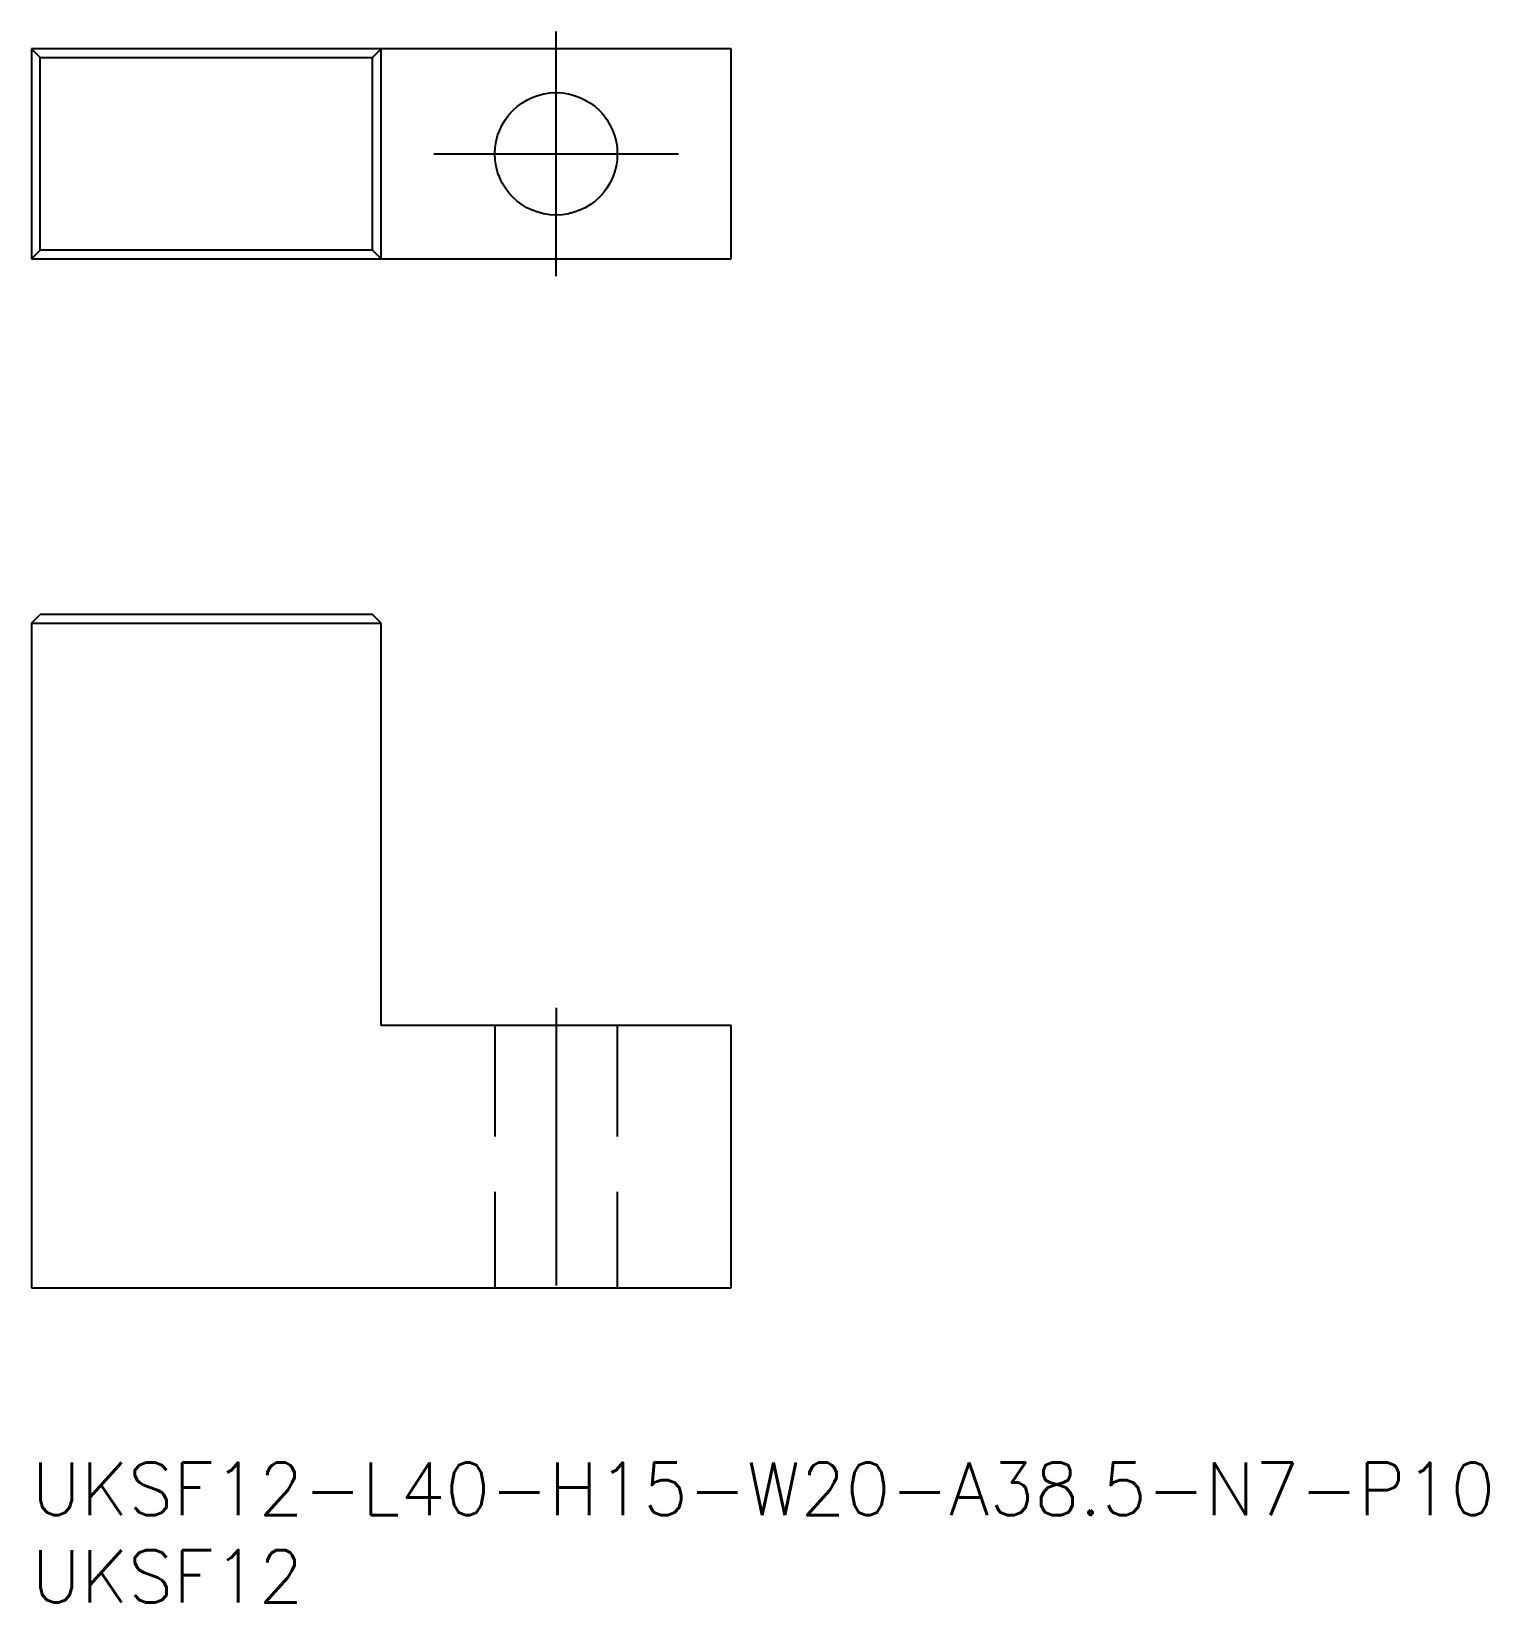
# Model space of a CAD drawing. Extents: x 0 to 83.3, y -8 to 81.8.
import ezdxf

# ---------------------------------------------------------------- set-up
doc = ezdxf.new("R2010")
doc.units = 0
doc.header["$LTSCALE"] = 0.5
doc.linetypes.add('CENTER', pattern=[50.8, 31.75, -6.35, 6.35, -6.35])
doc.linetypes.add('DASHED', pattern=[19.05, 12.7, -6.35])
for name, color, linetype in [('MSM_CENTER', 1, 'CENTER'), ('MSM_CONTINUOUS', 7, 'CONTINUOUS'), ('MSM_DASHED', 4, 'DASHED'), ('MSM_PART_NUMBER', 7, 'CONTINUOUS')]:
    doc.layers.add(name, color=color, linetype=linetype)
doc.styles.get("Standard").update_dxf_attribs({"font": 'txt.shx', "height": 3, "bigfont": 'bigfont.shx'})

msp = doc.modelspace()

# ---------------------------------------------------------------- linework, layer by layer
at = {"layer": 'MSM_CENTER'}
for p, q in [((30, 67.831), (30, 81.831)), ((23, 74.831), (37, 74.831)), ((30, 26), (30, 9))]:
    msp.add_line(p, q, dxfattribs=at)
at = {"layer": 'MSM_CONTINUOUS'}
for p, q in [((40, 80.831), (0, 80.831)), ((0, 80.831), (0, 68.831)), ((0.5, 80.331), (0, 80.831)), ((0.5, 80.331), (19.5, 80.331)), ((0.5, 69.331), (0.5, 80.331)), ((20, 80.831), (19.5, 80.331)), ((19.5, 69.331), (19.5, 80.331)), ((20, 68.831), (20, 80.831)), ((40, 68.831), (40, 80.831)), ((0, 68.831), (0.5, 69.331)), ((19.5, 69.331), (0.5, 69.331)), ((20, 68.831), (19.5, 69.331)), ((0, 68.831), (40, 68.831)), ((0, 48), (0.5, 48.5)), ((0, 48), (0, 10)), ((0, 48), (20, 48)), ((19.5, 48.5), (0.5, 48.5)), ((20, 48), (19.5, 48.5)), ((20, 25), (20, 48)), ((40, 25), (20, 25)), ((40, 10), (40, 25)), ((0, 10), (40, 10))]:
    msp.add_line(p, q, dxfattribs=at)
msp.add_circle((30, 74.831), 3.5, dxfattribs=at)
at = {"layer": 'MSM_DASHED'}
for p, q in [((26.5, 25), (26.5, 10)), ((33.5, 25), (33.5, 10))]:
    msp.add_line(p, q, dxfattribs=at)

# ---------------------------------------------------------------- texts
at = {"layer": 'MSM_PART_NUMBER'}
for s, p in [('UKSF12-L40-H15-W20-A38.5-N7-P10', (0, -3)), ('UKSF12', (0, -8))]:
    msp.add_text(s, height=3, dxfattribs=at).set_placement(p)

doc.saveas('drawing.dxf')
